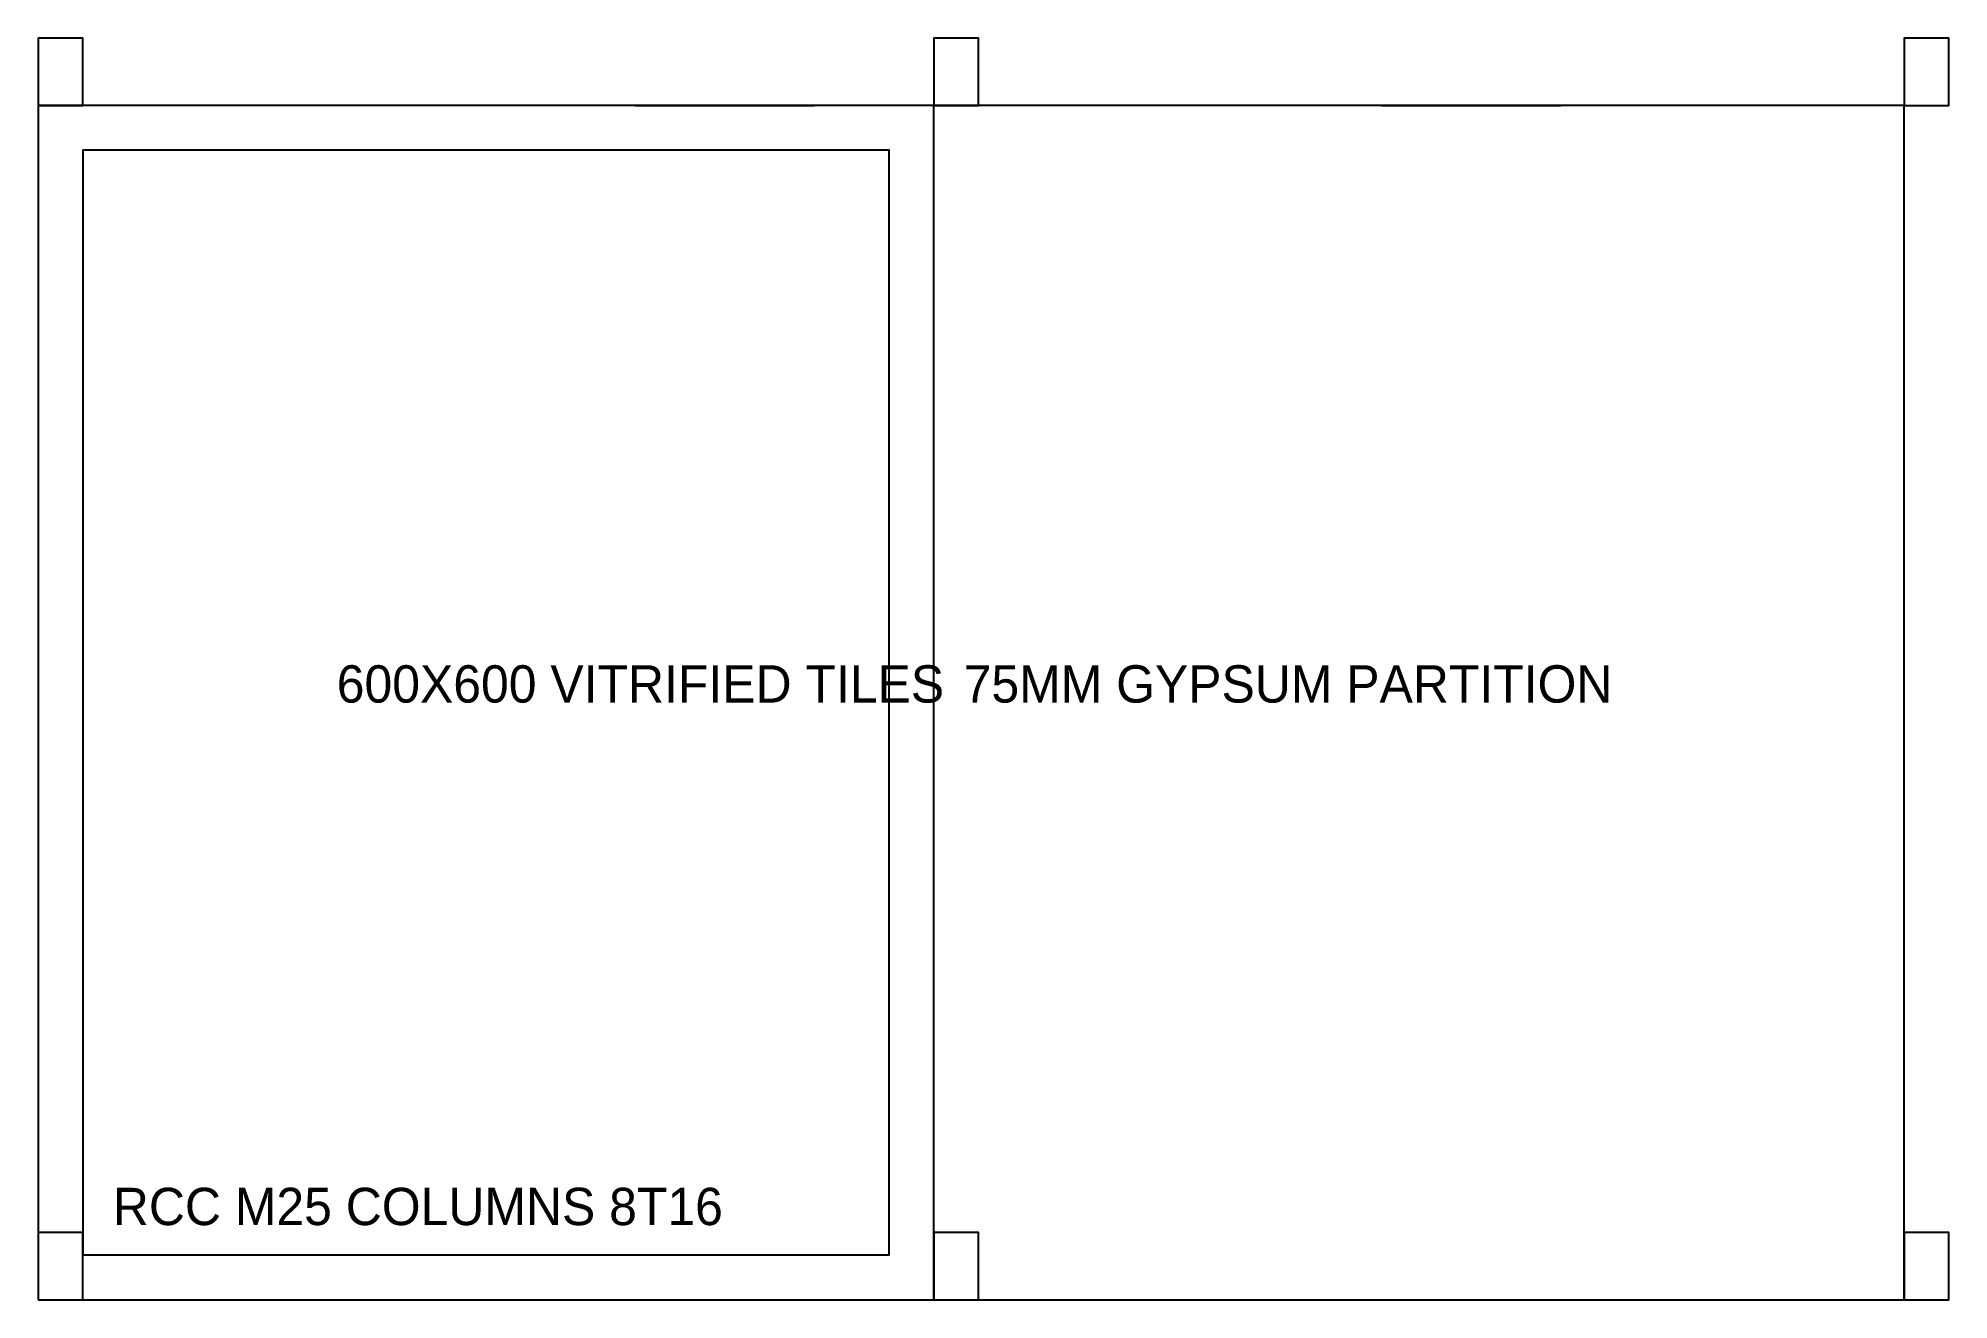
# Model space of a CAD drawing. Header units: metres. Extents: x 0 to 12.8, y 0 to 8.4.
import ezdxf

# ---------------------------------------------------------------- set-up
doc = ezdxf.new("R2010")
doc.units = ezdxf.units.M

msp = doc.modelspace()

# ---------------------------------------------------------------- linework, layer by layer
at = {"layer": 'A-DOOR'}
for p, q in [((2, 0), (2.9, 0)), ((8, 0), (8.9, 0))]:
    msp.add_line(p, q, dxfattribs=at)
at = {"layer": 'A-FLOR'}
msp.add_lwpolyline([(0.3, 0.3), (5.7, 0.3), (5.7, 7.7), (0.3, 7.7)], close=True, dxfattribs=at)
at = {"layer": 'A-WINDOW'}
for p, q in [((4, 8), (5.2, 8)), ((9, 8), (10.2, 8))]:
    msp.add_line(p, q, dxfattribs=at)
at = {"layer": 'I-WALL'}
msp.add_line((6, 0), (6, 8), dxfattribs=at)
msp.add_lwpolyline([(0, 0), (12.5, 0), (12.5, 8), (0, 8)], close=True, dxfattribs=at)
at = {"layer": 'STR-COL'}
for points in [[(0, 8), (0.3, 8), (0.3, 8.45), (0, 8.45)], [(6, 8), (6.3, 8), (6.3, 8.45), (6, 8.45)], [(12.5, 8), (12.8, 8), (12.8, 8.45), (12.5, 8.45)], [(0, 0), (0.3, 0), (0.3, 0.45), (0, 0.45)], [(6, 0), (6.3, 0), (6.3, 0.45), (6, 0.45)], [(12.5, 0), (12.8, 0), (12.8, 0.45), (12.5, 0.45)]]:
    msp.add_lwpolyline(points, close=True, dxfattribs=at)

# ---------------------------------------------------------------- texts
at = {"layer": 'A-FLOR'}
msp.add_text('600X600 VITRIFIED TILES', height=0.25, dxfattribs=at).set_placement((2, 4))
at = {"layer": 'I-WALL'}
msp.add_text('75MM GYPSUM PARTITION', height=0.25, dxfattribs=at).set_placement((6.2, 4))
at = {"layer": 'STR-COL'}
msp.add_text('RCC M25 COLUMNS 8T16', height=0.25, dxfattribs=at).set_placement((0.5, 0.5))

doc.saveas('drawing.dxf')
